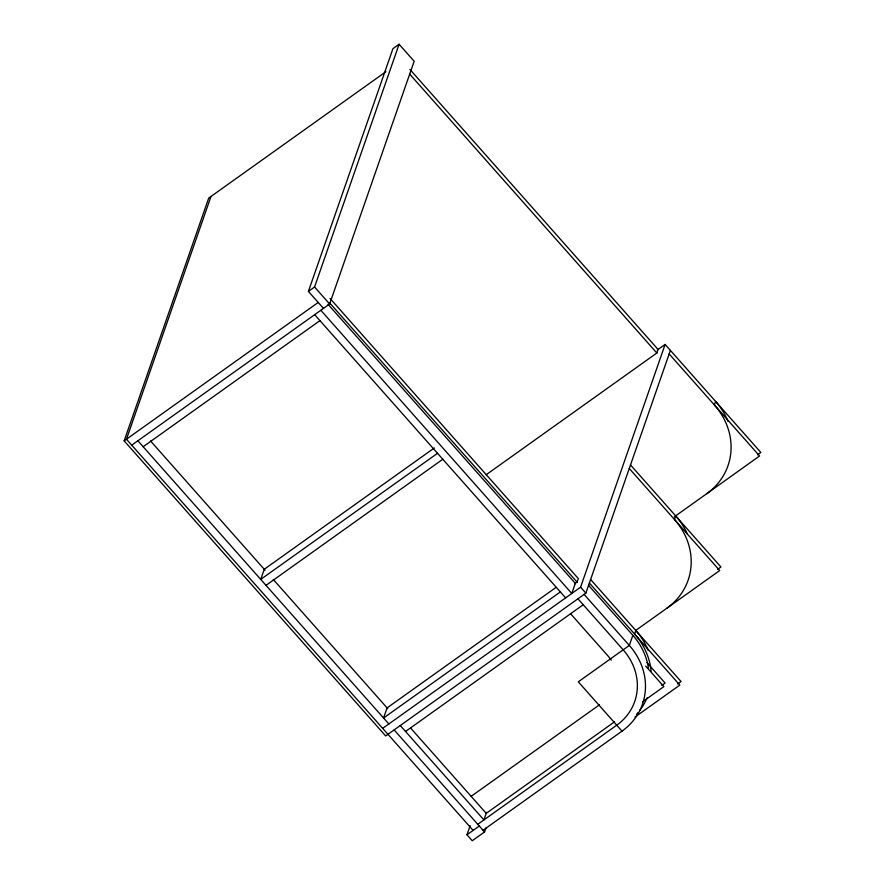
<?xml version="1.0" encoding="UTF-8"?>
<svg xmlns="http://www.w3.org/2000/svg" width="885" height="885" viewBox="0 0 885 885"><rect width="100%" height="100%" fill="white"/><g stroke="black" fill="none" stroke-linecap="round" stroke-linejoin="round"><path stroke-width="1.33" d="M670.399 350.394L585.859 593.149L385.672 735.944L124.165 440.852L208.705 198.096L385.915 71.696M210.995 196.47L126.455 439.214L473.121 830.407M323.479 308.4L308.4 291.397L392.94 48.642L399.091 44.25L414.169 61.253L329.629 304.009L131.732 445.166M308.4 291.397L314.562 287.005L399.091 44.25M485.92 828.05L484.549 831.966L472.236 840.75L466.959 834.798L470.145 825.661M486.573 812.33L483.929 819.919L400.274 725.523M574.83 583.702L577.075 582.098L578.303 578.558L330.094 298.477M486.197 474.725L656.847 353.004L658.086 349.464L409.877 69.373M382.685 728.355L580.582 587.197L665.122 344.442L760.834 452.445L757.471 454.846M588.525 585.306L632.841 635.308L629.323 645.431A67.946 60.434 19.2 0 1 622.011 731.143L483.044 830.263M124.165 440.852L318.202 302.449M143.16 446.737L319.95 320.624M434.325 447.965L264.25 569.276L260.732 579.398L437.522 453.297M266.009 585.35L442.799 459.249M657.245 350.062L665.122 344.442M556.045 587.386L387.088 707.9L383.57 718.012L560.36 591.91M674.381 516.774L759.595 455.985L669.16 353.934M405.551 731.475L583.215 604.743M717.58 569.398L720.943 566.997L630.507 464.946M635.552 630.562L719.704 570.537L629.268 468.486M471.141 796.334L599.455 704.814M661.748 685.477L665.122 683.076L646.891 662.511M614.522 721.828L486.219 813.348L410.574 727.99M642.521 701.86L663.883 686.616L645.663 666.051M477.767 824.311L616.745 725.191A59.749 53.144 19.2 0 0 623.162 649.822L577.949 598.791M677.689 683.939L681.052 681.538L590.616 579.498M466.959 834.798L479.283 826.015M634.965 717.071L679.813 685.078L589.388 583.038M409.556 73.953L656.847 353.004M329.784 303.046L577.075 582.098M314.562 287.005L329.629 304.009M580.582 587.197L585.859 593.149M328.025 304.307L575.316 583.359L571.787 593.47L320.835 310.281M584.1 594.399L629.323 645.431L578.303 681.815L622.011 731.143M314.673 314.673L565.637 597.862M570.637 613.792L607.862 655.796A36.318 32.302 19.2 0 1 611.181 660.155M150.572 440.995L265.058 570.194M273.299 579.487L387.785 708.686M137.883 440.785L388.847 723.963M394.124 729.915L484.549 831.966M632.841 635.308A67.946 60.434 19.2 0 1 648.528 668.85M647.068 697.822A70.291 62.525 19.2 0 1 639.667 710.589M638.118 712.525A70.291 62.525 19.2 0 1 636.47 714.405M651.094 671.239A70.291 62.525 19.2 0 0 634.6 634.058L635.828 630.518A70.291 62.525 19.2 0 1 648.218 650.508M706.827 493.631A70.291 62.525 19.2 0 0 714.383 404.965L715.611 401.425A70.291 62.525 19.2 0 1 728.001 421.404M666.936 608.172A70.291 62.525 19.2 0 0 674.492 519.506L675.72 515.966A70.291 62.525 19.2 0 1 687.114 533.578"/></g></svg>
